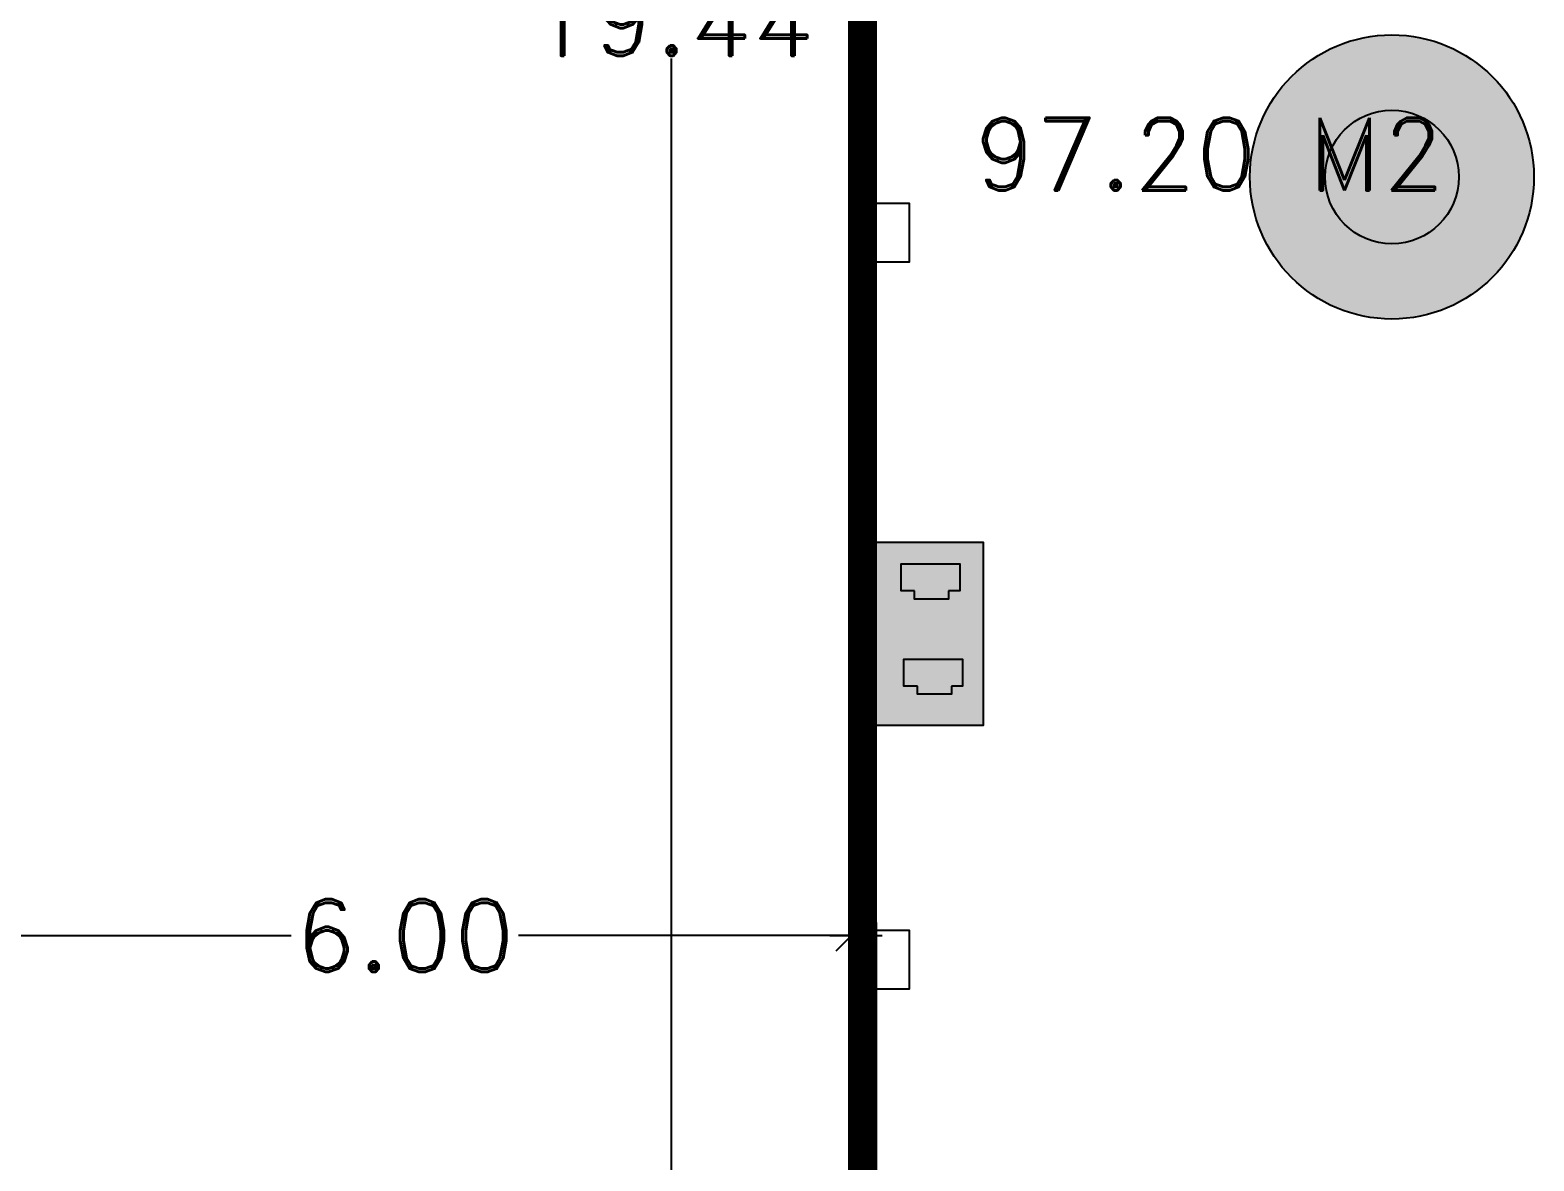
# Model space of a CAD drawing. Header units: millimetres. Extents: x 1590 to 1932, y -48 to 167.
# Drawn here: x 1625.08 to 1635.43, y 101.92 to 109.7 of the extents above; entities that cross this region are included whole.
import ezdxf

# ---------------------------------------------------------------- set-up
doc = ezdxf.new("R2010")
doc.units = ezdxf.units.MM
doc.header["$LTSCALE"] = 0.1
doc.header["$MEASUREMENT"] = 0
doc.header["$PDMODE"] = 35
doc.header["$PDSIZE"] = 0.75
doc.layers.get('0').update_dxf_attribs({"linetype": 'CONTINUOUS'})
doc.layers.get('DEFPOINTS').update_dxf_attribs({"linetype": 'CONTINUOUS'})
for name, color, linetype in [('CABLEADO', 172, 'CONTINUOUS'), ('CALLES', 3, 'CONTINUOUS'), ('CAMARAS', 253, 'CONTINUOUS'), ('Eth2Salidas', 5, 'CONTINUOUS'), ('TERRENO', 4, 'CONTINUOUS'), ('TEXT', 3, 'CONTINUOUS')]:
    doc.layers.add(name, color=color, linetype=linetype)
doc.styles.add('ROMAND', font='romand.shx')
doc.dimstyles.new('URBA', dxfattribs={"dimtxt": 20, "dimasz": 0.5, "dimexe": 1.25, "dimexo": 0.63, "dimgap": 0.63, "dimtad": 0, "dimtih": 1, "dimtoh": 1, "dimzin": 1, "dimdsep": 46, "dimtxsty": 'ROMAND', "dimcen": 2.5, "dimclrd": 1, "dimclre": 1, "dimclrt": 3, "dimadec": 0, "dimazin": 0, "dimtfac": 1, "dimtmove": 0, "dimatfit": 3, "dimfxl": 1, "dimtvp": 1, "dimtolj": 1, "dimtzin": 1, "dimarcsym": 0})

# ---------------------------------------------------------------- blocks, each defined once
blk = doc.blocks.new('UTP1$0$DIMBLOCK')
at = {"color": 4}
blk.add_line((-5.25, -5.25), (5.25, 5.25), dxfattribs=at)
at = {"color": 1}
blk.add_line((-7.5, 0), (10.5, 0), dxfattribs=at)
blk = doc.blocks.new('*D27')
at = {"layer": 'CALLES', "color": 1, "linetype": 'Continuous', "transparency": 16777216}
for p, q in [((1630.736, 105.689), (1630.736, 103.29)), ((1624.593, 105.615), (1624.593, 103.29)), ((1624.613, 103.47), (1626.882, 103.47)), ((1630.716, 103.47), (1628.446, 103.47))]:
    blk.add_line(p, q, dxfattribs=at)
at = {"layer": 'DEFPOINTS', "color": 0, "linetype": 'Continuous', "transparency": 16777216}
for p in [(1630.736, 105.752), (1624.593, 105.678), (1630.736, 103.47)]:
    blk.add_point(p, dxfattribs=at)
at = {"layer": 'CALLES', "color": 1, "linetype": 'Continuous', "transparency": 16777216, "xscale": 0.02, "yscale": 0.02, "zscale": 0.02, "rotation": 180}
blk.add_blockref('UTP1$0$DIMBLOCK', (1624.593, 103.47), dxfattribs=at)
at = {"layer": 'CALLES', "color": 1, "linetype": 'Continuous', "transparency": 16777216, "xscale": 0.02, "yscale": 0.02, "zscale": 0.02}
blk.add_blockref('UTP1$0$DIMBLOCK', (1630.736, 103.47), dxfattribs=at)
at = {"layer": 'CALLES', "color": 3, "linetype": 'Continuous', "transparency": 16777216, "insert": (1627.664, 103.47), "char_height": 0.5, "attachment_point": 5, "style": 'ROMAND'}
blk.add_mtext('\\A1;6.00', dxfattribs=at)
blk = doc.blocks.new('*D321')
at = {"color": 1, "linetype": 'Continuous', "transparency": 16777216}
for p, q in [((1630.673, 118.104), (1629.318, 118.104)), ((1629.498, 118.084), (1629.498, 110.041)), ((1629.498, 98.682), (1629.498, 109.501)), ((1630.673, 98.662), (1629.318, 98.662))]:
    blk.add_line(p, q, dxfattribs=at)
at = {"layer": 'DEFPOINTS', "color": 0, "linetype": 'Continuous', "transparency": 16777216}
for p in [(1630.736, 118.104), (1629.498, 98.662), (1630.736, 98.662)]:
    blk.add_point(p, dxfattribs=at)
at = {"color": 1, "linetype": 'Continuous', "transparency": 16777216, "xscale": 0.02, "yscale": 0.02, "zscale": 0.02}
for p, rotation in [((1629.498, 118.104), 90), ((1629.498, 98.662), 270)]:
    blk.add_blockref('UTP1$0$DIMBLOCK', p, dxfattribs=dict(at, rotation=rotation))
at = {"color": 3, "linetype": 'Continuous', "transparency": 16777216, "insert": (1629.498, 109.771), "char_height": 0.5, "attachment_point": 5, "style": 'ROMAND'}
blk.add_mtext('\\A1;19.44', dxfattribs=at)
blk = doc.blocks.new('dosSALIDAS')
at = {"layer": 'Eth2Salidas', "linetype": 'Continuous'}
h = blk.add_hatch(color=0, dxfattribs=at)
h.dxf.hatch_style = 1
h.paths.add_polyline_path([(0.3251, 0), (0, 0), (0, -0.5502), (0.3251, -0.5502)])
h.paths.add_polyline_path([(0.1197, -0.1706), (0.1197, -0.1458), (0.079, -0.1458), (0.079, -0.0653), (0.2552, -0.0653), (0.2552, -0.1458), (0.2216, -0.1458), (0.2216, -0.1706)], flags=16)
h.paths.add_polyline_path([(0.2637, -0.3509), (0.2637, -0.4314), (0.23, -0.4314), (0.23, -0.4562), (0.1282, -0.4562), (0.1282, -0.4314), (0.0874, -0.4314), (0.0874, -0.3509)], flags=16)
h = blk.add_hatch(color=256, dxfattribs=at)
h.dxf.hatch_style = 1
h.paths.add_polyline_path([(0.2216, -0.1706), (0.2216, -0.1458), (0.2552, -0.1458), (0.2552, -0.0653), (0.079, -0.0653), (0.079, -0.1458), (0.1197, -0.1458), (0.1197, -0.1706)])
h = blk.add_hatch(color=256, dxfattribs=at)
h.dxf.hatch_style = 1
h.paths.add_polyline_path([(0.23, -0.4562), (0.23, -0.4314), (0.2637, -0.4314), (0.2637, -0.3509), (0.0874, -0.3509), (0.0874, -0.4314), (0.1282, -0.4314), (0.1282, -0.4562)])
at = {"layer": 'Eth2Salidas', "color": 18, "linetype": 'Continuous', "true_color": 0x000000}
blk.add_lwpolyline([(0, 0), (0.3251, 0), (0.3251, -0.5502), (0, -0.5502)], close=True, dxfattribs=at)
for points in [[(0.1197, -0.1458), (0.079, -0.1458), (0.079, -0.0653), (0.2552, -0.0653), (0.2552, -0.1458), (0.2216, -0.1458)], [(0.2216, -0.1458), (0.2216, -0.1706), (0.1197, -0.1706), (0.1197, -0.1458)], [(0.1282, -0.4314), (0.0874, -0.4314), (0.0874, -0.3509), (0.2637, -0.3509), (0.2637, -0.4314), (0.23, -0.4314)], [(0.23, -0.4314), (0.23, -0.4562), (0.1282, -0.4562), (0.1282, -0.4314)]]:
    blk.add_lwpolyline(points, dxfattribs=at)
blk = doc.blocks.new('cams')
at = {"layer": 'CAMARAS', "linetype": 'Continuous', "true_color": 0xffffff}
h = blk.add_hatch(color=7, dxfattribs=at)
h.dxf.hatch_style = 1
h.paths.add_polyline_path([(-0.977, 0, 1), (0.977, 0, 1)])
h.paths.add_polyline_path([(0.46, 0, -1), (-0.46, 0, -1)], flags=16)
at = {"layer": 'CAMARAS', "linetype": 'Continuous', "true_color": 0x939598}
h = blk.add_hatch(color=252, dxfattribs=at)
h.dxf.hatch_style = 1
h.paths.add_polyline_path([(-0.46, 0, 1), (0.46, 0, 1)])
at = {"layer": 'CAMARAS', "color": 0, "linetype": 'Continuous'}
for radius in [0.977, 0.977, 0.977, 0.46]:
    blk.add_circle((0, 0), radius, dxfattribs=at)

msp = doc.modelspace()

# ---------------------------------------------------------------- linework, layer by layer
at = {"layer": 'CABLEADO', "linetype": 'Continuous', "const_width": 0.2}
msp.add_lwpolyline([(1630.81, 113.6093), (1630.82, 68.6983)], dxfattribs=at)
at = {"layer": 'CALLES', "color": 4, "linetype": 'Continuous'}
for points in [[(1630.7358, 108.1043), (1631.1358, 108.1043), (1631.1358, 108.5043), (1630.7358, 108.5043)], [(1630.7358, 103.1043), (1631.1358, 103.1043), (1631.1358, 103.5043), (1630.7358, 103.5043)]]:
    msp.add_lwpolyline(points, close=True, dxfattribs=at)
at = {"layer": 'CAMARAS', "color": 2, "linetype": 'Continuous', "lineweight": 0}
for p, q in [((1630.8858, 113.1043), (1630.8858, 108.5043)), ((1630.8858, 108.1043), (1630.8858, 103.5043)), ((1630.8858, 103.1043), (1630.8858, 98.8619))]:
    msp.add_line(p, q, dxfattribs=at)
at = {"layer": 'CAMARAS', "color": 4, "linetype": 'Continuous', "lineweight": 0}
for p, q in [((1630.8858, 108.5043), (1631.1358, 108.5043)), ((1631.1358, 108.5043), (1631.1358, 108.1043)), ((1631.1358, 108.1043), (1630.8858, 108.1043)), ((1630.8858, 103.5043), (1631.1358, 103.5043)), ((1631.1358, 103.5043), (1631.1358, 103.1043)), ((1631.1358, 103.1043), (1630.8858, 103.1043))]:
    msp.add_line(p, q, dxfattribs=at)
at = {"layer": 'CAMARAS', "color": 18, "linetype": 'Continuous', "lineweight": 0}
for p, q in [((1630.8952, 104.9138), (1630.8952, 106.1762)), ((1630.8952, 106.1762), (1631.6411, 106.1762)), ((1631.6411, 106.1762), (1631.6411, 104.9138)), ((1631.0764, 105.8417), (1631.0764, 106.0264)), ((1631.0764, 106.0264), (1631.4808, 106.0264)), ((1631.4808, 106.0264), (1631.4808, 105.8417)), ((1631.1699, 105.8417), (1631.0764, 105.8417)), ((1631.1699, 105.7848), (1631.1699, 105.8417)), ((1631.4808, 105.8417), (1631.4036, 105.8417)), ((1631.4036, 105.8417), (1631.4036, 105.7848)), ((1631.4036, 105.7848), (1631.1699, 105.7848)), ((1631.0958, 105.1864), (1631.0958, 105.3711)), ((1631.0958, 105.3711), (1631.5002, 105.3711)), ((1631.5002, 105.3711), (1631.5002, 105.1864)), ((1631.1893, 105.1864), (1631.0958, 105.1864)), ((1631.1893, 105.1296), (1631.1893, 105.1864)), ((1631.423, 105.1296), (1631.1893, 105.1296)), ((1631.5002, 105.1864), (1631.423, 105.1864)), ((1631.423, 105.1864), (1631.423, 105.1296)), ((1631.6411, 104.9138), (1630.8952, 104.9138))]:
    msp.add_line(p, q, dxfattribs=at)
at = {"layer": 'TERRENO', "color": 4, "linetype": 'Continuous'}
msp.add_line((1630.7358, 74.9207), (1630.7358, 118.1061), dxfattribs=at)
at = {"layer": 'TERRENO', "color": 2, "linetype": 'Continuous'}
for p, q in [((1630.8858, 108.5043), (1630.8858, 113.1043)), ((1630.8858, 103.5043), (1630.8858, 108.1043)), ((1630.8858, 98.8619), (1630.8858, 103.1043))]:
    msp.add_line(p, q, dxfattribs=at)

# ---------------------------------------------------------------- block references
at = {"layer": 'CAMARAS', "color": 0, "linetype": 'Continuous'}
msp.add_blockref('cams', (1634.4531, 108.6872), dxfattribs=at)
at = {"layer": 'Eth2Salidas', "color": 0, "linetype": 'Continuous', "xscale": 2.294213201718801, "yscale": 2.294213201718801, "zscale": 2.294213201718801}
msp.add_blockref('dosSALIDAS', (1630.8952, 106.1762), dxfattribs=at)

# ---------------------------------------------------------------- texts
at = {"layer": 'TEXT', "style": 'ROMAND'}
msp.add_text('97.20 M2', height=0.5, dxfattribs=at).set_placement((1631.5779, 108.5948))

# ---------------------------------------------------------------- dimensions: what is measured, and where the dimension line sits
at = {"color": 7, "linetype": 'Continuous'}
dim = msp.add_linear_dim(base=(1629.4984, 98.6619), p1=(1630.7358, 118.1043), p2=(1630.7358, 98.6619), angle=90, dimstyle='URBA', override={"dimtxt": 0.5, "dimasz": 0.02, "dimexe": 0.18, "dimexo": 0.0625, "dimgap": 0.02, "dimzin": 0, "dimblk1": 'UTP1$0$DIMBLOCK', "dimblk2": 'UTP1$0$DIMBLOCK', "dimsah": 1, "dimcen": 0.09, "dimtdec": 4, "dimtofl": 0, "dimtvp": 0, "dimtzin": 0}, dxfattribs=at)
dim.commit()
dim.dimension.update_dxf_attribs({"geometry": '*D321', "text_midpoint": (1629.4984, 109.7708), "dimtype": 160})
at = {"layer": 'CALLES', "color": 6, "linetype": 'Continuous'}
dim = msp.add_linear_dim(base=(1630.7358, 103.4697), p1=(1624.5927, 105.6777), p2=(1630.7358, 105.7516), text='6.00', dimstyle='URBA', override={"dimtxt": 0.5, "dimasz": 0.02, "dimexe": 0.18, "dimexo": 0.0625, "dimgap": 0.02, "dimzin": 0, "dimblk1": 'UTP1$0$DIMBLOCK', "dimblk2": 'UTP1$0$DIMBLOCK', "dimsah": 1, "dimcen": 0.09, "dimtdec": 4, "dimtofl": 0, "dimtvp": 0, "dimtzin": 0}, dxfattribs=at)
dim.commit()
dim.dimension.update_dxf_attribs({"geometry": '*D27', "text_midpoint": (1627.6642, 103.4697)})

doc.saveas('drawing.dxf')
